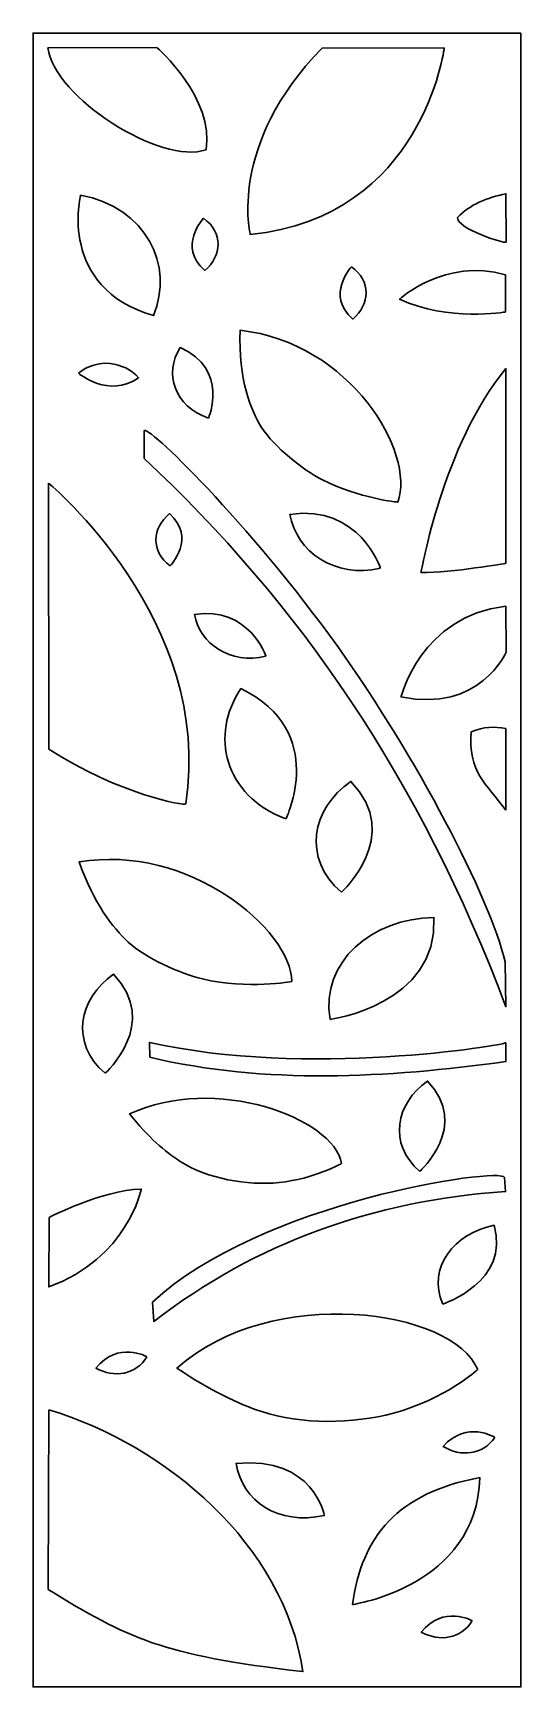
# Model space of a CAD drawing. Header units: centimetres. Extents: x 21.7 to 27, y -9 to 9.
import ezdxf

# ---------------------------------------------------------------- set-up
doc = ezdxf.new("R2010")
doc.units = ezdxf.units.CM
doc.header["$MEASUREMENT"] = 0
doc.layers.add('layer 1', color=7, linetype='Continuous')

msp = doc.modelspace()

# ---------------------------------------------------------------- linework, layer by layer
at = {"layer": 'layer 1', "color": 250, "lineweight": 30}
for points, knots in [([(26.99977, 9.00077), (26.99977, 9.00077), (26.99977, -9.00025), (26.99977, -9.00025), (26.99977, -9.00025), (26.99977, -9.00025), (21.69589, -9.00025), (21.69589, -9.00025), (21.69589, -9.00025), (21.69589, -9.00025), (21.69589, 9.00077), (21.69589, 9.00077), (21.69589, 9.00077), (21.69589, 9.00077), (26.99977, 9.00077), (26.99977, 9.00077)], [0, 0, 0, 0, 0.2, 0.2, 0.2, 0.2, 0.4, 0.4, 0.4, 0.4, 0.6, 0.6, 0.6, 0.6, 1, 1, 1, 1]), ([(23.04299, 8.84393), (23.04299, 8.84393), (21.85662, 8.84005), (21.85662, 8.84005), (21.85662, 8.84005), (21.9181, 8.3063), (23.0891, 7.55623), (23.57708, 7.7315), (23.57708, 7.7315), (23.67071, 8.2861), (23.04299, 8.84393), (23.04299, 8.84393)], [0, 0, 0, 0, 0.25, 0.25, 0.25, 0.25, 0.5, 0.5, 0.5, 0.5, 1, 1, 1, 1]), ([(26.16678, 8.8416), (26.16678, 8.8416), (24.83758, 8.83725), (24.83758, 8.83725), (24.83758, 8.83725), (23.80764, 7.78215), (24.05732, 6.80713), (24.05732, 6.80713), (24.05732, 6.80713), (25.9382, 6.99956), (26.16678, 8.8416), (26.16678, 8.8416)], [0, 0, 0, 0, 0.25, 0.25, 0.25, 0.25, 0.5, 0.5, 0.5, 0.5, 1, 1, 1, 1]), ([(22.21222, 7.23825), (22.21222, 7.23825), (21.9601, 6.22918), (23.00467, 5.9264), (23.00467, 5.9264), (23.22943, 6.47515), (22.92927, 7.09863), (22.21222, 7.23825)], [0, 0, 0, 0, 0.33333333, 0.33333333, 0.33333333, 0.33333333, 1, 1, 1, 1]), ([(26.83878, 6.72638), (26.83878, 6.72638), (26.83702, 7.25144), (26.83702, 7.25144), (26.83702, 7.25144), (26.63005, 7.20914), (26.44557, 7.13536), (26.31057, 6.99231), (26.31057, 6.99231), (26.29438, 6.87877), (26.82618, 6.70119), (26.83878, 6.72638)], [0, 0, 0, 0, 0.25, 0.25, 0.25, 0.25, 0.5, 0.5, 0.5, 0.5, 1, 1, 1, 1]), ([(23.54824, 6.98507), (23.54824, 6.98507), (23.26322, 6.67535), (23.56287, 6.417), (23.56287, 6.417), (23.74798, 6.57248), (23.76732, 6.83117), (23.54824, 6.98507)], [0, 0, 0, 0, 0.33333333, 0.33333333, 0.33333333, 0.33333333, 1, 1, 1, 1]), ([(26.83383, 5.96598), (26.83383, 5.96598), (26.83383, 6.36852), (26.83383, 6.36852), (26.83383, 6.36852), (26.1768, 6.56063), (25.68026, 6.10374), (25.68026, 6.10374), (25.68026, 6.10374), (26.20836, 5.85612), (26.83383, 5.96598), (26.83383, 5.96598)], [0, 0, 0, 0, 0.25, 0.25, 0.25, 0.25, 0.5, 0.5, 0.5, 0.5, 1, 1, 1, 1]), ([(25.15683, 6.45668), (25.15683, 6.45668), (24.87181, 6.14696), (25.17146, 5.88862), (25.17146, 5.88862), (25.35657, 6.0441), (25.37591, 6.30279), (25.15683, 6.45668)], [0, 0, 0, 0, 0.33333333, 0.33333333, 0.33333333, 0.33333333, 1, 1, 1, 1]), ([(25.66161, 3.89479), (25.66161, 3.89479), (25.2413, 3.93601), (24.84303, 4.13876), (24.84303, 4.13876), (24.6229, 4.25082), (24.32107, 4.4924), (24.18104, 4.70854), (24.18104, 4.70854), (24.06019, 4.8951), (23.92962, 5.22712), (23.94565, 5.7665), (23.94565, 5.7665), (25.14839, 5.63154), (25.8578, 4.43434), (25.66161, 3.89479)], [0, 0, 0, 0, 0.2, 0.2, 0.2, 0.2, 0.4, 0.4, 0.4, 0.4, 0.6, 0.6, 0.6, 0.6, 1, 1, 1, 1]), ([(22.19041, 5.29738), (22.19041, 5.29738), (22.51525, 5.01867), (22.8436, 5.24934), (22.8436, 5.24934), (22.685, 5.4255), (22.39033, 5.46978), (22.19041, 5.29738)], [0, 0, 0, 0, 0.33333333, 0.33333333, 0.33333333, 0.33333333, 1, 1, 1, 1]), ([(23.60312, 4.81054), (23.60312, 4.81054), (23.83326, 5.34095), (23.294, 5.57787), (23.294, 5.57787), (23.1213, 5.29549), (23.22666, 4.93611), (23.60312, 4.81054)], [0, 0, 0, 0, 0.33333333, 0.33333333, 0.33333333, 0.33333333, 1, 1, 1, 1]), ([(26.83612, 3.22964), (26.83612, 3.22964), (26.83777, 5.3491), (26.83777, 5.3491), (26.83777, 5.3491), (26.15114, 4.52396), (25.91434, 3.12783), (25.91434, 3.12783), (25.91434, 3.12783), (26.25765, 3.12783), (26.83612, 3.22964), (26.83612, 3.22964)], [0, 0, 0, 0, 0.25, 0.25, 0.25, 0.25, 0.5, 0.5, 0.5, 0.5, 1, 1, 1, 1]), ([(22.90412, 4.66884), (22.90441, 4.77899), (24.05263, 3.65974), (25.00812, 2.32241), (25.00812, 2.32241), (25.87079, 1.115), (26.65845, -0.39779), (26.82961, -1.10928), (26.82961, -1.10928), (26.82961, -1.10928), (26.83677, -1.59697), (26.83677, -1.59697), (26.83677, -1.59697), (25.90083, 0.88873), (24.58836, 2.79516), (22.90333, 4.37134), (22.90333, 4.37134), (22.90333, 4.37134), (22.90412, 4.66884), (22.90412, 4.66884)], [0, 0, 0, 0, 0.16666667, 0.16666667, 0.16666667, 0.16666667, 0.33333333, 0.33333333, 0.33333333, 0.33333333, 0.5, 0.5, 0.5, 0.5, 0.66666667, 0.66666667, 0.66666667, 0.66666667, 1, 1, 1, 1]), ([(21.86436, 4.10071), (21.86436, 4.10071), (21.86557, 1.20799), (21.86557, 1.20799), (21.86557, 1.20799), (22.63022, 0.71457), (23.35509, 0.58432), (23.35509, 0.61184), (23.35509, 0.61184), (23.66719, 2.61382), (21.86436, 4.10071), (21.86436, 4.10071)], [0, 0, 0, 0, 0.25, 0.25, 0.25, 0.25, 0.5, 0.5, 0.5, 0.5, 1, 1, 1, 1]), ([(25.47273, 3.17597), (25.47273, 3.17597), (25.2483, 3.87085), (24.48878, 3.7622), (24.48878, 3.7622), (24.55669, 3.3595), (24.97706, 3.05924), (25.47273, 3.17597)], [0, 0, 0, 0, 0.33333333, 0.33333333, 0.33333333, 0.33333333, 1, 1, 1, 1]), ([(23.18734, 3.20212), (23.18734, 3.20212), (23.47505, 3.50995), (23.17766, 3.77028), (23.17766, 3.77028), (22.99119, 3.61601), (22.96959, 3.35745), (23.18734, 3.20212)], [0, 0, 0, 0, 0.33333333, 0.33333333, 0.33333333, 0.33333333, 1, 1, 1, 1]), ([(24.22773, 2.21799), (24.22773, 2.21799), (24.04645, 2.76246), (23.45077, 2.67299), (23.45077, 2.67299), (23.50702, 2.35715), (23.83932, 2.12362), (24.22773, 2.21799)], [0, 0, 0, 0, 0.33333333, 0.33333333, 0.33333333, 0.33333333, 1, 1, 1, 1]), ([(26.83942, 2.26209), (26.83942, 2.26209), (26.8353, 2.76261), (26.8353, 2.76261), (26.8353, 2.76261), (25.91459, 2.6544), (25.69587, 1.77515), (25.69587, 1.77515), (25.69587, 1.77515), (26.55415, 1.5993), (26.83942, 2.26209), (26.83942, 2.26209)], [0, 0, 0, 0, 0.25, 0.25, 0.25, 0.25, 0.5, 0.5, 0.5, 0.5, 1, 1, 1, 1]), ([(24.4443, 0.44719), (24.4443, 0.44719), (24.91464, 1.39575), (23.95623, 1.86629), (23.95623, 1.86629), (23.61446, 1.36499), (23.77134, 0.7032), (24.4443, 0.44719)], [0, 0, 0, 0, 0.33333333, 0.33333333, 0.33333333, 0.33333333, 1, 1, 1, 1]), ([(26.83784, 0.54122), (26.83784, 0.54122), (26.83587, 1.42983), (26.83587, 1.42983), (26.83587, 1.42983), (26.71001, 1.45885), (26.59643, 1.44873), (26.46052, 1.3964), (26.46052, 1.3964), (26.42371, 0.95804), (26.61895, 0.83478), (26.83784, 0.54122)], [0, 0, 0, 0, 0.25, 0.25, 0.25, 0.25, 0.5, 0.5, 0.5, 0.5, 1, 1, 1, 1]), ([(25.04802, -0.35074), (25.04802, -0.35074), (25.72568, 0.25467), (25.15216, 0.85573), (25.15216, 0.85573), (24.72286, 0.55932), (24.62033, 0.01458), (25.04802, -0.35074)], [0, 0, 0, 0, 0.33333333, 0.33333333, 0.33333333, 0.33333333, 1, 1, 1, 1]), ([(24.51074, -1.32175), (24.51074, -1.32175), (24.02956, -1.41134), (23.53793, -1.29409), (23.53793, -1.29409), (23.28832, -1.23457), (22.9232, -1.07037), (22.73083, -0.89349), (22.73083, -0.89349), (22.55978, -0.73621), (22.35451, -0.4675), (22.19618, -0.02149), (22.19618, -0.02149), (23.38587, 0.18275), (24.49836, -0.75611), (24.51074, -1.32175)], [0, 0, 0, 0, 0.2, 0.2, 0.2, 0.2, 0.4, 0.4, 0.4, 0.4, 0.6, 0.6, 0.6, 0.6, 1, 1, 1, 1]), ([(24.9244, -1.73458), (24.9244, -1.73458), (26.10174, -1.5782), (26.05482, -0.62429), (26.05482, -0.62429), (25.38323, -0.63841), (24.81864, -1.10417), (24.9244, -1.73458)], [0, 0, 0, 0, 0.33333333, 0.33333333, 0.33333333, 0.33333333, 1, 1, 1, 1]), ([(22.47812, -2.32096), (22.47812, -2.32096), (23.08299, -1.78057), (22.57107, -1.24407), (22.57107, -1.24407), (22.1879, -1.50864), (22.09635, -1.99489), (22.47812, -2.32096)], [0, 0, 0, 0, 0.33333333, 0.33333333, 0.33333333, 0.33333333, 1, 1, 1, 1]), ([(26.83687, -1.98805), (26.8369, -2.01425), (24.65955, -2.37255), (22.96127, -1.98434), (22.96127, -1.98434), (22.96127, -1.98434), (22.96608, -2.14692), (22.96608, -2.14692), (22.96608, -2.14692), (24.22321, -2.44439), (25.53503, -2.37344), (26.83677, -2.19312), (26.83677, -2.19312), (26.83677, -2.19312), (26.83687, -1.98805), (26.83687, -1.98805)], [0, 0, 0, 0, 0.2, 0.2, 0.2, 0.2, 0.4, 0.4, 0.4, 0.4, 0.6, 0.6, 0.6, 0.6, 1, 1, 1, 1]), ([(25.05042, -3.30227), (25.05042, -3.30227), (24.75159, -3.47073), (24.37125, -3.51004), (24.37125, -3.51004), (24.02681, -3.54565), (23.58899, -3.4697), (23.2953, -3.28068), (23.2953, -3.28068), (23.1331, -3.17629), (22.94306, -3.01399), (22.74531, -2.76312), (22.74531, -2.76312), (23.67111, -2.32839), (24.96324, -2.80787), (25.05042, -3.30227)], [0, 0, 0, 0, 0.2, 0.2, 0.2, 0.2, 0.4, 0.4, 0.4, 0.4, 0.6, 0.6, 0.6, 0.6, 1, 1, 1, 1]), ([(25.9011, -3.38849), (25.9011, -3.38849), (26.45292, -2.89549), (25.98591, -2.40607), (25.98591, -2.40607), (25.63632, -2.64744), (25.55284, -3.09103), (25.9011, -3.38849)], [0, 0, 0, 0, 0.33333333, 0.33333333, 0.33333333, 0.33333333, 1, 1, 1, 1]), ([(26.82322, -3.45588), (26.7778, -3.3349), (24.14865, -3.7259), (22.99456, -4.81347), (22.99456, -4.81347), (22.99456, -4.81347), (23.0088, -5.02334), (23.0088, -5.02334), (23.0088, -5.02334), (24.11418, -4.16426), (25.39754, -3.70779), (26.83296, -3.60859), (26.83296, -3.60859), (26.83296, -3.60859), (26.82322, -3.45588), (26.82322, -3.45588)], [0, 0, 0, 0, 0.2, 0.2, 0.2, 0.2, 0.4, 0.4, 0.4, 0.4, 0.6, 0.6, 0.6, 0.6, 1, 1, 1, 1]), ([(21.87142, -3.88961), (21.87142, -3.88961), (21.86632, -4.64711), (21.86632, -4.64711), (21.86632, -4.64711), (22.72461, -4.33599), (22.87133, -3.58148), (22.87133, -3.58148), (22.87133, -3.58148), (22.43439, -3.595), (21.87142, -3.88961), (21.87142, -3.88961)], [0, 0, 0, 0, 0.25, 0.25, 0.25, 0.25, 0.5, 0.5, 0.5, 0.5, 1, 1, 1, 1]), ([(26.14939, -4.83316), (26.14939, -4.83316), (26.89054, -4.59008), (26.70766, -3.97503), (26.70766, -3.97503), (26.2729, -4.06477), (25.97992, -4.43559), (26.14939, -4.83316)], [0, 0, 0, 0, 0.33333333, 0.33333333, 0.33333333, 0.33333333, 1, 1, 1, 1]), ([(26.53004, -5.54632), (26.53004, -5.54632), (26.17443, -5.87025), (25.61413, -6.02001), (25.61413, -6.02001), (25.17401, -6.13765), (24.61099, -6.14697), (24.18179, -6.00409), (24.18179, -6.00409), (23.92564, -5.91881), (23.61534, -5.77322), (23.26031, -5.5299), (23.26031, -5.5299), (24.29485, -4.60877), (26.26526, -4.88845), (26.53004, -5.54632)], [0, 0, 0, 0, 0.2, 0.2, 0.2, 0.2, 0.4, 0.4, 0.4, 0.4, 0.6, 0.6, 0.6, 0.6, 1, 1, 1, 1]), ([(22.93253, -5.40614), (22.93253, -5.40614), (22.6205, -5.23231), (22.37864, -5.52974), (22.37864, -5.52974), (22.57333, -5.64088), (22.81878, -5.604), (22.93253, -5.40614)], [0, 0, 0, 0, 0.33333333, 0.33333333, 0.33333333, 0.33333333, 1, 1, 1, 1]), ([(21.86632, -5.98328), (21.86632, -5.98328), (21.8582, -7.93908), (21.8582, -7.93908), (21.8582, -7.93908), (22.72918, -8.4723), (23.08486, -8.65314), (24.63045, -8.83373), (24.63045, -8.83373), (24.41998, -7.44463), (23.14074, -6.36899), (21.86632, -5.98328)], [0, 0, 0, 0, 0.25, 0.25, 0.25, 0.25, 0.5, 0.5, 0.5, 0.5, 1, 1, 1, 1]), ([(26.71487, -6.2837), (26.71487, -6.2837), (26.41392, -6.09576), (26.15419, -6.38165), (26.15419, -6.38165), (26.34181, -6.50162), (26.58916, -6.47606), (26.71487, -6.2837)], [0, 0, 0, 0, 0.33333333, 0.33333333, 0.33333333, 0.33333333, 1, 1, 1, 1]), ([(24.86251, -7.13353), (24.86251, -7.13353), (24.75005, -6.48866), (23.90335, -6.56773), (23.90335, -6.56773), (23.96879, -6.97373), (24.3624, -7.2484), (24.86251, -7.13353)], [0, 0, 0, 0, 0.33333333, 0.33333333, 0.33333333, 0.33333333, 1, 1, 1, 1]), ([(25.16748, -8.10382), (25.16748, -8.10382), (26.519, -7.91227), (26.55483, -6.72104), (26.55483, -6.72104), (25.65834, -6.88806), (25.27083, -7.35907), (25.16748, -8.10382)], [0, 0, 0, 0, 0.33333333, 0.33333333, 0.33333333, 0.33333333, 1, 1, 1, 1]), ([(26.47006, -8.27886), (26.47006, -8.27886), (26.15803, -8.10504), (25.91617, -8.40247), (25.91617, -8.40247), (26.11086, -8.51361), (26.35631, -8.47673), (26.47006, -8.27886)], [0, 0, 0, 0, 0.33333333, 0.33333333, 0.33333333, 0.33333333, 1, 1, 1, 1])]:
    msp.add_open_spline(points, degree=3, knots=knots, dxfattribs=at)

doc.saveas('drawing.dxf')
